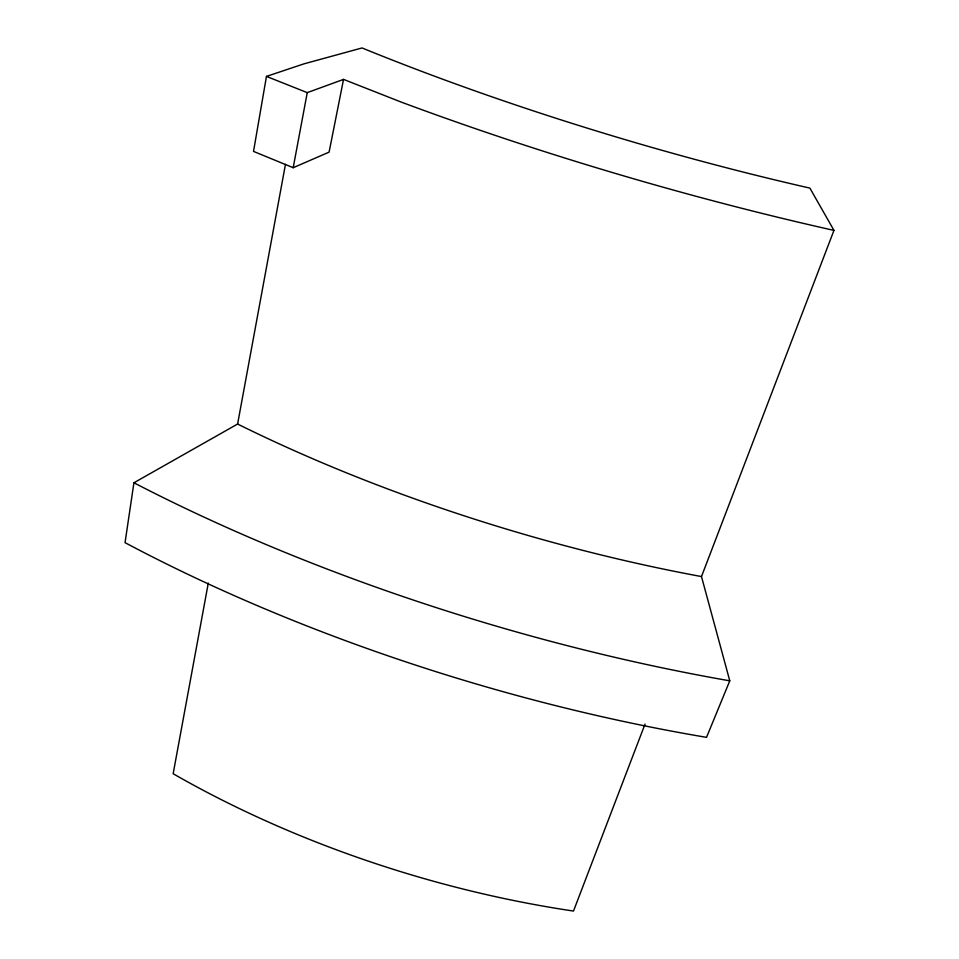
<?xml version="1.0" encoding="UTF-8"?>
<svg xmlns="http://www.w3.org/2000/svg" width="959" height="959" viewBox="0 0 959 959"><rect width="100%" height="100%" fill="white"/><g stroke="black" fill="none" stroke-linecap="round" stroke-linejoin="round"><path stroke-width="1.44" d="M701.485 576.563A682.46 245.828 16.5 0 1 237.604 424.034L133.924 482.773L125.042 542.662A810.019 318.076 16.6 0 0 706.531 737.351L729.775 680.83L701.485 576.563L833.958 230.388L809.887 188.108A662.082 141.56 16.4 0 1 362.034 47.95L303.991 63.845L266.458 76.408L253.524 151.402L293.19 167.717L329.093 152.121L343.538 79.393L401.246 102.098A752.743 163.378 16.4 0 0 833.958 230.388M208.295 583.072L173.159 773.721A610.715 310.536 16.7 0 0 573.494 911.05L645.035 724.081M237.604 424.034L285.458 164.361M293.19 167.717L307.252 92.639L343.538 79.393M266.458 76.408L307.252 92.639M729.775 680.83A824.368 304.339 16.5 0 1 133.924 482.773"/></g></svg>
